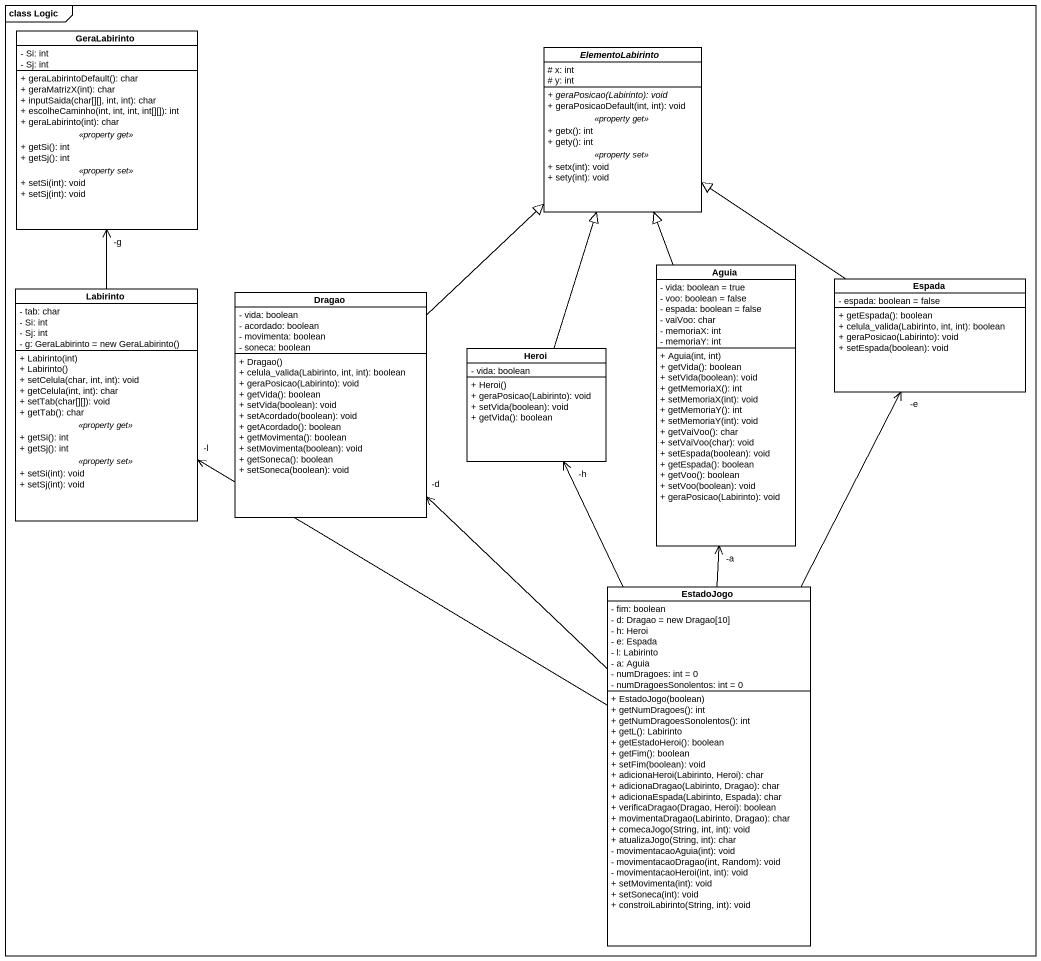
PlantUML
@startuml
mainframe class Logic
hide circle
hide empty members
skinparam classAttributeIconSize 0
class GeraLabirinto {
  - Si: int
  - Sj: int
  --
  + geraLabirintoDefault(): char
  + geraMatrizX(int): char
  + inputSaida(char[][], int, int): char
  + escolheCaminho(int, int, int, int[][]): int
  + geraLabirinto(int): char
  .. <<property get>> ..
  + getSi(): int
  + getSj(): int
  .. <<property set>> ..
  + setSi(int): void
  + setSj(int): void
}
abstract class ElementoLabirinto {
  # x: int
  # y: int
  --
  {abstract} + geraPosicao(Labirinto): void
  + geraPosicaoDefault(int, int): void
  .. <<property get>> ..
  + getx(): int
  + gety(): int
  .. <<property set>> ..
  + setx(int): void
  + sety(int): void
}
class Labirinto {
  - tab: char
  - Si: int
  - Sj: int
  {field} - g: GeraLabirinto = new GeraLabirinto()
  --
  + Labirinto(int)
  + Labirinto()
  + setCelula(char, int, int): void
  + getCelula(int, int): char
  + setTab(char[][]): void
  + getTab(): char
  .. <<property get>> ..
  + getSi(): int
  + getSj(): int
  .. <<property set>> ..
  + setSi(int): void
  + setSj(int): void
}
class Dragao {
  - vida: boolean
  - acordado: boolean
  - movimenta: boolean
  - soneca: boolean
  + Dragao()
  + celula_valida(Labirinto, int, int): boolean
  + geraPosicao(Labirinto): void
  + getVida(): boolean
  + setVida(boolean): void
  + setAcordado(boolean): void
  + getAcordado(): boolean
  + getMovimenta(): boolean
  + setMovimenta(boolean): void
  + getSoneca(): boolean
  + setSoneca(boolean): void
}
class Aguia {
  - vida: boolean = true
  - voo: boolean = false
  - espada: boolean = false
  - vaiVoo: char
  - memoriaX: int
  - memoriaY: int
  + Aguia(int, int)
  + getVida(): boolean
  + setVida(boolean): void
  + getMemoriaX(): int
  + setMemoriaX(int): void
  + getMemoriaY(): int
  + setMemoriaY(int): void
  + getVaiVoo(): char
  + setVaiVoo(char): void
  + setEspada(boolean): void
  + getEspada(): boolean
  + getVoo(): boolean
  + setVoo(boolean): void
  + geraPosicao(Labirinto): void
}
class Espada {
  - espada: boolean = false
  + getEspada(): boolean
  + celula_valida(Labirinto, int, int): boolean
  + geraPosicao(Labirinto): void
  + setEspada(boolean): void
}
class Heroi {
  - vida: boolean
  + Heroi()
  + geraPosicao(Labirinto): void
  + setVida(boolean): void
  + getVida(): boolean
}
class EstadoJogo {
  - fim: boolean
  - d: Dragao = new Dragao[10]
  - h: Heroi
  - e: Espada
  - l: Labirinto
  - a: Aguia
  - numDragoes: int = 0
  - numDragoesSonolentos: int = 0
  + EstadoJogo(boolean)
  + getNumDragoes(): int
  + getNumDragoesSonolentos(): int
  + getL(): Labirinto
  + getEstadoHeroi(): boolean
  + getFim(): boolean
  + setFim(boolean): void
  + adicionaHeroi(Labirinto, Heroi): char
  + adicionaDragao(Labirinto, Dragao): char
  + adicionaEspada(Labirinto, Espada): char
  + verificaDragao(Dragao, Heroi): boolean
  + movimentaDragao(Labirinto, Dragao): char
  + comecaJogo(String, int, int): void
  + atualizaJogo(String, int): char
  - movimentacaoAguia(int): void
  - movimentacaoDragao(int, Random): void
  - movimentacaoHeroi(int, int): void
  + setMovimenta(int): void
  + setSoneca(int): void
  + constroiLabirinto(String, int): void
}
Labirinto -up-> "-g" GeraLabirinto
Dragao -up-|> ElementoLabirinto
Aguia -up-|> ElementoLabirinto
Espada -up-|> ElementoLabirinto
Heroi -up-|> ElementoLabirinto
EstadoJogo -left-> "-l" Labirinto
EstadoJogo -up-> "-d" Dragao
EstadoJogo -up-> "-a" Aguia
EstadoJogo -up-> "-e" Espada
EstadoJogo -up-> "-h" Heroi
@enduml
